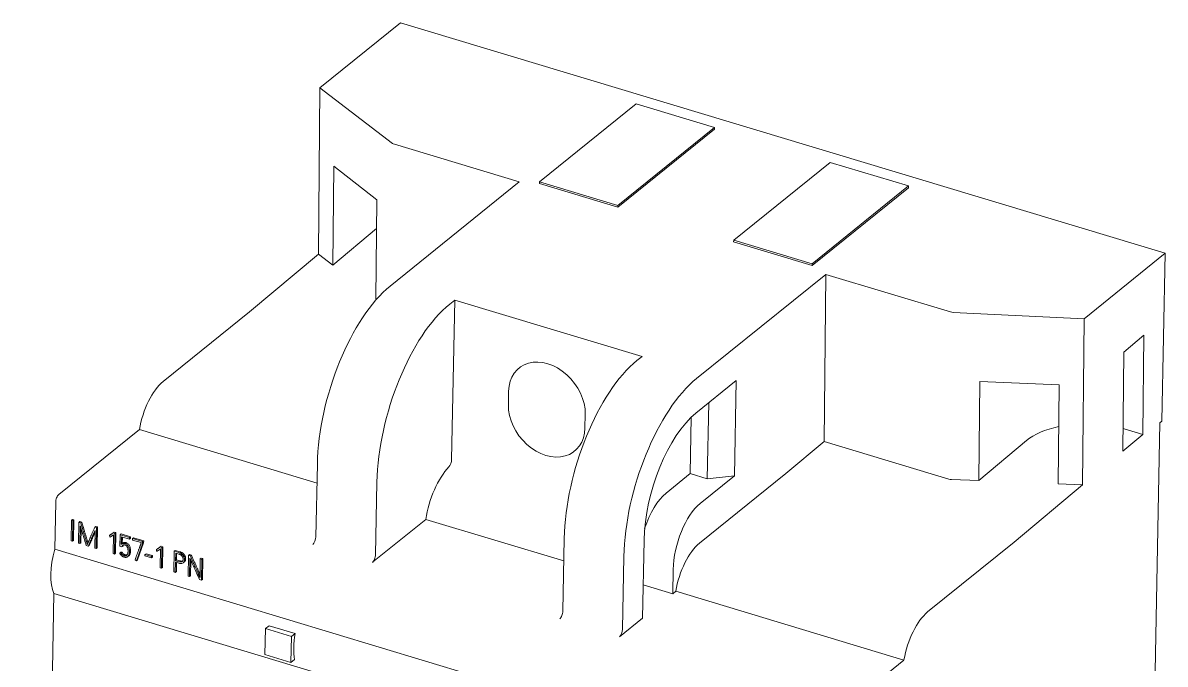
# Model space of a CAD drawing. Header units: inches. Extents: x 67578 to 72421, y -34894 to -31675.
# Drawn here: x 69207.4 to 69297.2, y -33754.7 to -33704.3 of the extents above; entities that cross this region are included whole.
import ezdxf

# ---------------------------------------------------------------- set-up
doc = ezdxf.new("R2010")
doc.units = ezdxf.units.IN
doc.header["$MEASUREMENT"] = 0

# ---------------------------------------------------------------- blocks, each defined once
blk = doc.blocks.new('A$C24EF5112')
at = {"color": 0, "linetype": 'Continuous', "lineweight": 0, "extrusion": (1.17636e-17, 0.017452, 0.999848)}
for p, q in [((-189.49, 394.26), (-200.49, 385.39)), ((-189.49, 394.26), (-85.11, 362.82)), ((-200.49, 385.39), (-200.7, 362.72)), ((-190.6, 377.82), (-200.49, 385.39)), ((-157.33, 383.21), (-170.51, 372.59)), ((-146.64, 379.99), (-157.33, 383.21)), ((-159.82, 369.36), (-146.64, 379.99)), ((-159.82, 369.13), (-146.65, 379.76)), ((-146.64, 379.99), (-146.65, 379.76)), ((-173.29, 372.56), (-190.33, 377.69)), ((-198.61, 374.72), (-198.73, 361.19)), ((-198.61, 374.72), (-192.71, 370.13)), ((-130.83, 375.23), (-144.01, 364.6)), ((-120.14, 372.01), (-130.83, 375.23)), ((-173.29, 372.56), (-190.91, 358.35)), ((-170.51, 372.59), (-170.52, 372.35)), ((-170.52, 372.35), (-159.82, 369.13)), ((-170.51, 372.59), (-159.82, 369.36)), ((-133.32, 361.38), (-120.14, 372.01)), ((-133.32, 361.15), (-120.15, 371.77)), ((-120.14, 372.01), (-120.15, 371.77)), ((-192.84, 356.6), (-192.71, 370.13)), ((-159.82, 369.36), (-159.82, 369.13)), ((-198.73, 361.19), (-192.75, 366.19)), ((-144.01, 364.6), (-144.02, 364.37)), ((-144.02, 364.37), (-133.32, 361.15)), ((-144.01, 364.6), (-133.32, 361.38)), ((-210.11, 354.85), (-200.7, 362.72)), ((-198.73, 361.19), (-200.7, 362.72)), ((-85.11, 362.82), (-96.18, 353.89)), ((-85.56, 339.91), (-85.11, 362.82)), ((-133.32, 361.38), (-133.32, 361.15)), ((-131.45, 359.95), (-149.07, 345.74)), ((-131.45, 359.95), (-131.66, 337.16)), ((-131.45, 359.95), (-114.41, 354.82)), ((-192.77, 356.55), (-192.84, 356.6)), ((-182.78, 355.9), (-182.09, 356.45)), ((-182.51, 334.67), (-182.09, 356.45)), ((-182.09, 356.45), (-156.52, 348.75)), ((-221.91, 345.34), (-210.11, 354.85)), ((-114.06, 354.76), (-96.18, 353.89)), ((-96.18, 353.89), (-96.39, 331.22)), ((-90.77, 349.35), (-88.03, 351.64)), ((-88.03, 351.64), (-88.15, 338.11)), ((-90.77, 349.35), (-90.9, 335.81)), ((-157.21, 348.2), (-156.52, 348.75)), ((-149.16, 341.02), (-143.67, 345.45)), ((-143.67, 345.45), (-143.92, 332.46)), ((-110.42, 345.35), (-110.55, 331.81)), ((-110.42, 345.35), (-99.58, 344.89)), ((-99.71, 331.36), (-99.58, 344.89)), ((-174.77, 342.13), (-174.73, 344.02)), ((-147.62, 332.06), (-147.42, 342.43)), ((-164.27, 340.87), (-164.31, 338.98)), ((-149.8, 340.46), (-149.95, 332.76)), ((-225.14, 338.78), (-236.14, 329.91)), ((-200.89, 331.48), (-225.14, 338.78)), ((-92.04, 20.25), (-85.83, 339.69)), ((-88.15, 338.11), (-90.71, 338.88)), ((-85.83, 339.69), (-85.56, 339.91)), ((-131.66, 337.16), (-136.89, 332.79)), ((-131.66, 337.16), (-114.63, 332.03)), ((-104.02, 337.27), (-110.55, 331.81)), ((-90.9, 335.81), (-88.15, 338.11)), ((-200.84, 334.07), (-201.04, 324.16)), ((-149.95, 332.76), (-153.24, 330.1)), ((-147.62, 332.06), (-149.95, 332.76)), ((-136.89, 332.79), (-148.69, 323.28)), ((-148.59, 328.7), (-143.92, 332.46)), ((-143.92, 332.46), (-147.62, 332.06)), ((-192.9, 321.71), (-192.71, 331.62)), ((-114.27, 331.97), (-110.55, 331.81)), ((-105.74, 323.41), (-96.39, 331.22)), ((-99.71, 331.36), (-96.39, 331.22)), ((-236.56, 328.87), (-236.69, 322.44)), ((-234.41, 326.41), (-234.46, 323.58)), ((-234.27, 326.52), (-234.41, 326.41)), ((-234.21, 326.35), (-234.41, 326.41)), ((-234.08, 326.46), (-234.27, 326.52)), ((-234.27, 323.53), (-234.21, 326.35)), ((-234.08, 326.46), (-234.21, 326.35)), ((-234.13, 323.64), (-234.08, 326.46)), ((-233.39, 326.11), (-233.45, 323.28)), ((-233.26, 326.22), (-233.39, 326.11)), ((-233.15, 326.04), (-233.39, 326.11)), ((-233.01, 326.15), (-233.26, 326.22)), ((-233.01, 326.15), (-233.15, 326.04)), ((-186.05, 326.53), (-193.32, 320.67)), ((-186.05, 326.53), (-167.2, 320.85)), ((-233.25, 323.22), (-233.2, 325.61)), ((-233.11, 323.33), (-233.08, 325.2)), ((-231.09, 325.57), (-231.23, 325.46)), ((-230.98, 325.38), (-231.23, 325.46)), ((-231.18, 325.01), (-231.23, 322.61)), ((-230.84, 325.49), (-231.09, 325.57)), ((-231.03, 322.55), (-230.98, 325.38)), ((-230.84, 325.49), (-230.98, 325.38)), ((-230.89, 322.66), (-230.84, 325.49)), ((-229.08, 324.44), (-229.22, 324.33)), ((-228.72, 324.69), (-228.75, 324.66)), ((-228.58, 324.8), (-228.72, 324.69)), ((-228.48, 324.61), (-228.72, 324.69)), ((-228.67, 324.43), (-228.72, 321.85)), ((-228.34, 324.73), (-228.58, 324.8)), ((-228.53, 321.79), (-228.48, 324.61)), ((-228.34, 324.73), (-228.48, 324.61)), ((-228.39, 321.9), (-228.34, 324.73)), ((-227.78, 324.42), (-227.81, 322.86)), ((-227.64, 324.53), (-227.78, 324.42)), ((-226.49, 324.03), (-227.78, 324.42)), ((-226.35, 324.14), (-227.64, 324.53)), ((-234.46, 323.58), (-234.27, 323.53)), ((-234.13, 323.64), (-234.27, 323.53)), ((-233.45, 323.28), (-233.25, 323.22)), ((-233.11, 323.33), (-233.25, 323.22)), ((-232.39, 322.96), (-232.11, 322.87)), ((-231.97, 322.98), (-232.11, 322.87)), ((-229.22, 324.33), (-229.2, 324.33)), ((-229.2, 324.33), (-229.19, 324.13)), ((-227.81, 322.86), (-227.51, 322.77)), ((-227.61, 323.12), (-227.59, 324.16)), ((-227.59, 324.16), (-226.49, 323.83)), ((-227.42, 323.27), (-227.56, 323.16)), ((-227.37, 322.89), (-227.51, 322.77)), ((-227.51, 322.77), (-227.49, 322.86)), ((-227.36, 322.97), (-227.49, 322.86)), ((-227.47, 323.24), (-227.45, 324.12)), ((-227.37, 322.89), (-227.36, 322.97)), ((-226.35, 324.14), (-226.49, 324.03)), ((-226.49, 323.83), (-226.49, 324.03)), ((-226.35, 323.95), (-226.49, 323.83)), ((-226.35, 323.95), (-226.35, 324.14)), ((-225.94, 324.02), (-226.08, 323.91)), ((-226.08, 323.91), (-226.08, 323.71)), ((-224.69, 323.49), (-226.08, 323.91)), ((-226.08, 323.71), (-224.89, 323.35)), ((-224.55, 323.6), (-225.94, 324.02)), ((-225.54, 320.88), (-224.69, 323.21)), ((-225.4, 320.99), (-224.56, 323.32)), ((-224.89, 323.35), (-224.89, 323.3)), ((-224.55, 323.6), (-224.69, 323.49)), ((-224.69, 323.21), (-224.69, 323.49)), ((-224.56, 323.32), (-224.69, 323.21)), ((-224.56, 323.32), (-224.55, 323.6)), ((-222.18, 322.87), (-222.31, 322.76)), ((-221.93, 322.8), (-222.18, 322.87)), ((-221.93, 322.8), (-222.07, 322.68)), ((-221.99, 319.97), (-221.93, 322.8)), ((-167.33, 314), (-167.14, 323.92)), ((-156.46, 313.06), (-156.25, 323.68)), ((-117.54, 313.9), (-105.74, 323.41)), ((-236.69, 322.44), (-132.31, 291)), ((-231.23, 322.61), (-231.03, 322.55)), ((-230.89, 322.66), (-231.03, 322.55)), ((-228.72, 321.85), (-228.53, 321.79)), ((-228.39, 321.9), (-228.53, 321.79)), ((-227.68, 322.04), (-227.82, 321.93)), ((-227.64, 321.96), (-227.82, 321.93)), ((-227.5, 322.07), (-227.68, 322.04)), ((-227.5, 322.07), (-227.64, 321.96)), ((-226.59, 321.55), (-226.73, 321.44)), ((-224.23, 321.84), (-224.37, 321.73)), ((-224.37, 321.73), (-224.37, 321.53)), ((-223.49, 321.47), (-224.37, 321.73)), ((-224.37, 321.53), (-223.49, 321.27)), ((-223.35, 321.58), (-224.23, 321.84)), ((-223.35, 321.58), (-223.49, 321.47)), ((-223.49, 321.27), (-223.49, 321.47)), ((-223.35, 321.38), (-223.49, 321.27)), ((-223.35, 321.38), (-223.35, 321.58)), ((-222.68, 322.51), (-222.81, 322.4)), ((-222.81, 322.4), (-222.79, 322.4)), ((-222.79, 322.4), (-222.78, 322.2)), ((-222.31, 322.76), (-222.34, 322.73)), ((-222.27, 322.5), (-222.32, 319.92)), ((-222.07, 322.68), (-222.31, 322.76)), ((-222.12, 319.86), (-222.07, 322.68)), ((-220.37, 322.19), (-220.43, 319.36)), ((-220.24, 322.3), (-220.37, 322.19)), ((-219.73, 322), (-220.37, 322.19)), ((-219.59, 322.11), (-220.24, 322.3)), ((-220.2, 320.89), (-220.18, 321.93)), ((-220.18, 321.93), (-219.74, 321.8)), ((-220.06, 321), (-220.05, 321.89)), ((-218.43, 321.6), (-218.49, 318.77)), ((-218.3, 321.72), (-218.43, 321.6)), ((-218.18, 321.53), (-218.43, 321.6)), ((-218.04, 321.64), (-218.3, 321.72)), ((-218.29, 318.71), (-218.25, 321.23)), ((-218.04, 321.64), (-218.18, 321.53)), ((-216.68, 321.23), (-216.82, 321.12)), ((-216.48, 321.17), (-216.68, 321.23)), ((-159, 321.47), (-159.19, 311.55)), ((-225.72, 321), (-225.54, 320.88)), ((-225.4, 320.99), (-225.54, 320.88)), ((-222.32, 319.92), (-222.12, 319.86)), ((-221.99, 319.97), (-222.12, 319.86)), ((-220.23, 319.3), (-220.21, 320.69)), ((-220.21, 320.69), (-219.76, 320.55)), ((-220.06, 321), (-220.2, 320.89)), ((-219.76, 320.75), (-220.2, 320.89)), ((-220.09, 319.41), (-220.07, 320.65)), ((-219.62, 320.87), (-220.06, 321)), ((-219, 320.73), (-219.13, 320.62)), ((-218.16, 318.82), (-218.12, 320.94)), ((-216.82, 321.12), (-216.86, 318.61)), ((-216.62, 321.06), (-216.82, 321.12)), ((-216.67, 318.22), (-216.62, 321.06)), ((-216.48, 321.17), (-216.62, 321.06)), ((-216.54, 318.34), (-216.48, 321.17)), ((-152.34, 316.38), (-152.28, 319.68)), ((-220.43, 319.36), (-220.23, 319.3)), ((-220.09, 319.41), (-220.23, 319.3)), ((-218.49, 318.77), (-218.29, 318.71)), ((-218.16, 318.82), (-218.29, 318.71)), ((-216.92, 318.3), (-216.67, 318.22)), ((-216.54, 318.34), (-216.67, 318.22)), ((-156.37, 317.59), (-152.34, 316.38)), ((-152.34, 316.38), (-151.91, 316.72)), ((-151.91, 316.72), (-120.77, 307.34)), ((-236.8, 316.42), (-241.04, 98.2)), ((-236.8, 316.42), (-132.43, 284.98)), ((-207.93, 311.62), (-207.43, 312.02)), ((-207.43, 312.02), (-203.87, 310.95)), ((-159.62, 310.51), (-156.46, 313.06)), ((-207.93, 311.62), (-208, 308.08)), ((-204.37, 310.55), (-207.93, 311.62)), ((-204.44, 307), (-204.37, 310.55)), ((-204.37, 310.55), (-203.87, 310.95)), ((-208, 308.08), (-204.44, 307)), ((-204.44, 307), (-203.94, 307.41)), ((-120.77, 307.34), (-131.76, 298.47))]:
    blk.add_line(p, q, dxfattribs=at)
at = {"color": 0, "linetype": 'Continuous', "lineweight": 0}
for centre, major_axis, ratio, start_param, end_param in [((-189.92, 378.02), (-0.81, 0.016), 0.484848, 0.583007, 1.046779), ((-191.23, 341.82), (5.45, 18.1), 0.437606, 0.569463, 2.140259), ((-183.1, 339.37), (5.45, 18.1), 0.437606, 0.569463, 2.140259), ((-114, 355.15), (0.81, -0.016), 0.484859, 4.188396, 4.652168), ((-169.5, 342.45), (3.81, -4.73), 0.75727, 0.734265, 3.875858), ((-157.53, 331.67), (5.45, 18.1), 0.437606, 0.569463, 2.140259), ((-222.02, 339.67), (1.87, 6.2), 0.437606, 0.569463, 1.84429), ((-149.39, 329.22), (5.45, 18.1), 0.437606, 0.569463, 2.140259), ((-169.54, 340.56), (3.81, -4.73), 0.75727, 3.875858, 7.017451), ((-149.39, 329.22), (3.89, 12.93), 0.437606, 0.569463, 2.140259), ((-95.66, 334.75), (9.72, -0.09), 0.497992, 1.997105, 2.612544), ((-95.66, 334.75), (9.72, -0.09), 0.497992, 1.041748, 1.060854), ((-182.93, 334.34), (-0.234, -0.776), 0.437606, 0.705974, 2.140259), ((-182.5, 327.77), (2.1, 6.98), 0.437606, 0.705974, 1.878836), ((-114.22, 332.37), (-0.81, 0.008), 0.497992, 1.041748, 1.505395), ((-236.15, 329.2), (-0.234, -0.776), 0.437606, 3.711055, 5.281852), ((-153.36, 323.96), (2.02, 6.72), 0.437606, 0.569463, 1.507118), ((-148.71, 322.56), (2.02, 6.72), 0.437606, 0.569463, 2.140259), ((-201.45, 323.82), (-0.234, -0.776), 0.437606, 0.569463, 2.140259), ((-148.8, 317.61), (-1.87, -6.2), 0.437606, 3.711055, 4.985883), ((-233.79, 321.81), (-1.95, -6.46), 0.437606, 4.746325, 5.817378), ((-193.31, 321.37), (0.234, 0.776), 0.437606, 3.711055, 5.281852), ((-167.74, 313.67), (0.234, 0.776), 0.437606, 3.711055, 5.281852), ((-117.65, 308.23), (1.87, 6.2), 0.437606, 0.569463, 1.84429), ((-200.63, 311.82), (-1.95, -6.46), 0.437606, 4.977159, 5.586544), ((-159.6, 311.22), (-0.234, -0.776), 0.437606, 0.569463, 2.140259)]:
    blk.add_ellipse(centre, major_axis=major_axis, ratio=ratio, start_param=start_param, end_param=end_param, dxfattribs=at)
for points, knots in [([(-232.24, 323.11), (-232.24, 323.13), (-232.25, 323.15), (-232.27, 323.21), (-232.29, 323.29), (-232.33, 323.39), (-232.36, 323.5), (-232.4, 323.64), (-232.45, 323.78), (-232.5, 323.94), (-232.55, 324.1), (-232.6, 324.27), (-232.66, 324.45), (-232.74, 324.71), (-232.9, 325.24), (-233.04, 325.71), (-233.15, 326.04)], [0, 0, 0, 0, 0.010517, 0.029578, 0.057191, 0.091739, 0.131602, 0.17678, 0.226508, 0.280023, 0.337325, 0.396884, 0.457174, 0.518195, 0.6666, 1, 1, 1, 1]), ([(-232.14, 323.35), (-232.15, 323.36), (-232.16, 323.41), (-232.19, 323.5), (-232.23, 323.61), (-232.27, 323.75), (-232.31, 323.89), (-232.36, 324.05), (-232.41, 324.21), (-232.47, 324.39), (-232.52, 324.56), (-232.6, 324.82), (-232.77, 325.35), (-232.91, 325.82), (-233.01, 326.15)], [0.0415244, 0.0415244, 0.0415244, 0.0415244, 0.0571906, 0.0917386, 0.1316016, 0.1767797, 0.2265084, 0.2800233, 0.3373245, 0.3968838, 0.4571737, 0.5181953, 0.6666001, 1, 1, 1, 1]), ([(-233.2, 325.61), (-233.2, 325.59), (-233.18, 325.53), (-233.15, 325.44), (-233.12, 325.34), (-233.09, 325.23), (-233.05, 325.11), (-233.01, 324.97), (-232.96, 324.83), (-232.92, 324.69), (-232.87, 324.54), (-232.83, 324.39), (-232.78, 324.24), (-232.71, 324.02), (-232.58, 323.59), (-232.47, 323.22), (-232.39, 322.96)], [0, 0, 0, 0, 0.027797, 0.061126, 0.099988, 0.14327, 0.189861, 0.23976, 0.292286, 0.346758, 0.403177, 0.460328, 0.516996, 0.573181, 0.708838, 1, 1, 1, 1]), ([(-231.23, 325.46), (-231.28, 325.32), (-231.4, 325.06), (-231.56, 324.69), (-231.69, 324.4), (-231.78, 324.19), (-231.84, 324.04), (-231.9, 323.91), (-231.96, 323.77), (-232.01, 323.65), (-232.06, 323.53), (-232.11, 323.43), (-232.15, 323.33), (-232.18, 323.25), (-232.21, 323.18), (-232.23, 323.14), (-232.24, 323.11)], [0, 0, 0, 0, 0.172856, 0.333623, 0.482302, 0.543591, 0.604043, 0.663657, 0.720959, 0.774475, 0.824205, 0.869357, 0.90914, 0.943554, 0.970979, 1, 1, 1, 1]), ([(-232.11, 322.87), (-232.06, 322.98), (-231.97, 323.19), (-231.84, 323.5), (-231.73, 323.73), (-231.66, 323.91), (-231.61, 324.03), (-231.55, 324.16), (-231.5, 324.27), (-231.45, 324.39), (-231.4, 324.5), (-231.36, 324.61), (-231.31, 324.71), (-231.27, 324.8), (-231.24, 324.88), (-231.21, 324.95), (-231.19, 324.99), (-231.18, 325.01)], [0, 0, 0, 0, 0.150097, 0.292972, 0.428623, 0.485357, 0.542309, 0.599481, 0.655764, 0.710053, 0.762346, 0.812025, 0.858473, 0.901688, 0.940344, 0.973115, 1, 1, 1, 1]), ([(-231.97, 322.98), (-231.92, 323.09), (-231.83, 323.3), (-231.7, 323.61), (-231.6, 323.84), (-231.52, 324.02), (-231.47, 324.14), (-231.42, 324.27), (-231.36, 324.39), (-231.31, 324.5), (-231.27, 324.61), (-231.22, 324.71), (-231.2, 324.77), (-231.19, 324.8)], [0, 0, 0, 0, 0.1500974, 0.2929716, 0.4286228, 0.4853567, 0.5423093, 0.5994809, 0.6557645, 0.7100528, 0.762346, 0.8120253, 0.8488361, 0.8488361, 0.8488361, 0.8488361]), ([(-228.75, 324.66), (-228.76, 324.65), (-228.8, 324.63), (-228.84, 324.59), (-228.89, 324.55), (-228.94, 324.51), (-228.99, 324.48), (-229.03, 324.44), (-229.07, 324.41), (-229.11, 324.39), (-229.15, 324.37), (-229.18, 324.35), (-229.2, 324.34), (-229.22, 324.33), (-229.22, 324.33)], [0, 0, 0, 0, 0.105791, 0.21294, 0.32145, 0.427863, 0.528725, 0.624043, 0.712438, 0.792558, 0.86445, 0.92469, 0.969837, 1, 1, 1, 1]), ([(-229.19, 324.13), (-229.19, 324.12), (-229.18, 324.12), (-229.16, 324.12), (-229.15, 324.12), (-229.13, 324.12), (-229.1, 324.14), (-229.07, 324.15), (-229.02, 324.18), (-228.98, 324.21), (-228.92, 324.25), (-228.81, 324.32), (-228.73, 324.38), (-228.67, 324.43)], [0, 0, 0, 0, 0.016663, 0.036768, 0.060496, 0.092617, 0.138787, 0.199552, 0.277115, 0.3736, 0.489098, 0.629203, 1, 1, 1, 1]), ([(-228.72, 324.69), (-228.73, 324.68), (-228.76, 324.66), (-228.8, 324.62), (-228.85, 324.59), (-228.9, 324.55), (-228.94, 324.52), (-228.98, 324.5), (-229.01, 324.48), (-229.04, 324.46), (-229.06, 324.45), (-229.08, 324.44), (-229.08, 324.44)], [0.23785, 0.23785, 0.23785, 0.23785, 0.3214495, 0.4278626, 0.5287251, 0.6240429, 0.7124383, 0.7925575, 0.8644501, 0.9246895, 0.9698368, 1, 1, 1, 1]), ([(-227.82, 321.93), (-227.8, 321.9), (-227.78, 321.83), (-227.73, 321.75), (-227.67, 321.67), (-227.62, 321.61), (-227.56, 321.56), (-227.5, 321.51), (-227.44, 321.47), (-227.38, 321.44), (-227.33, 321.42), (-227.28, 321.4), (-227.23, 321.39), (-227.18, 321.37), (-227.1, 321.35), (-227, 321.34), (-226.92, 321.35), (-226.83, 321.38), (-226.76, 321.41), (-226.69, 321.47), (-226.63, 321.54), (-226.58, 321.62), (-226.54, 321.72), (-226.51, 321.83), (-226.49, 321.95), (-226.48, 322.13), (-226.49, 322.35), (-226.53, 322.61), (-226.61, 322.83), (-226.73, 323.01), (-226.88, 323.15), (-227.02, 323.21), (-227.12, 323.24), (-227.19, 323.25), (-227.25, 323.25), (-227.3, 323.26), (-227.35, 323.25), (-227.4, 323.24), (-227.44, 323.23), (-227.48, 323.21), (-227.52, 323.19), (-227.56, 323.16), (-227.59, 323.14), (-227.61, 323.12)], [0, 0, 0, 0, 0.024069, 0.045895, 0.065947, 0.084694, 0.102332, 0.119106, 0.135048, 0.150058, 0.164263, 0.177124, 0.187995, 0.196882, 0.221955, 0.246228, 0.270266, 0.294235, 0.318316, 0.3431, 0.368916, 0.395996, 0.424718, 0.455141, 0.487371, 0.521739, 0.59301, 0.653818, 0.706175, 0.751859, 0.794087, 0.838462, 0.856298, 0.873015, 0.888721, 0.903495, 0.9174, 0.930548, 0.943125, 0.955271, 0.967063, 0.978466, 1, 1, 1, 1]), ([(-227.49, 322.86), (-227.49, 322.86), (-227.49, 322.87), (-227.49, 322.89), (-227.48, 322.91), (-227.46, 322.94), (-227.44, 322.96), (-227.41, 322.99), (-227.38, 323.01), (-227.33, 323.03), (-227.28, 323.04), (-227.22, 323.05), (-227.14, 323.04), (-227.06, 323.02), (-226.98, 322.99), (-226.9, 322.94), (-226.85, 322.87), (-226.8, 322.79), (-226.76, 322.71), (-226.73, 322.62), (-226.71, 322.53), (-226.7, 322.45), (-226.69, 322.36), (-226.68, 322.28), (-226.68, 322.21), (-226.68, 322.13), (-226.68, 322.05), (-226.7, 321.96), (-226.72, 321.88), (-226.74, 321.8), (-226.78, 321.74), (-226.82, 321.68), (-226.86, 321.63), (-226.92, 321.59), (-226.98, 321.57), (-227.04, 321.55), (-227.12, 321.56), (-227.18, 321.57), (-227.24, 321.59), (-227.28, 321.6), (-227.32, 321.62), (-227.36, 321.64), (-227.4, 321.67), (-227.44, 321.69), (-227.48, 321.73), (-227.52, 321.76), (-227.55, 321.8), (-227.6, 321.87), (-227.62, 321.92), (-227.64, 321.96)], [0, 0, 0, 0, 0.003835, 0.010291, 0.019409, 0.030552, 0.043292, 0.05784, 0.074033, 0.091897, 0.111744, 0.133944, 0.159245, 0.188187, 0.215554, 0.240583, 0.265389, 0.291021, 0.31727, 0.344637, 0.372616, 0.400483, 0.428409, 0.454895, 0.478324, 0.498718, 0.529219, 0.559061, 0.588457, 0.616902, 0.643928, 0.66984, 0.694837, 0.719271, 0.743714, 0.768159, 0.792837, 0.81861, 0.833136, 0.847541, 0.86185, 0.876011, 0.890073, 0.904195, 0.91847, 0.932995, 0.947925, 0.96372, 1, 1, 1, 1]), ([(-226.59, 321.55), (-226.58, 321.56), (-226.55, 321.59), (-226.5, 321.65), (-226.45, 321.73), (-226.41, 321.83), (-226.37, 321.94), (-226.36, 322.06), (-226.35, 322.24), (-226.35, 322.47), (-226.4, 322.72), (-226.48, 322.94), (-226.59, 323.12), (-226.74, 323.26), (-226.88, 323.32), (-226.98, 323.35), (-227.05, 323.36), (-227.11, 323.37), (-227.17, 323.37), (-227.22, 323.36), (-227.26, 323.35), (-227.31, 323.34), (-227.35, 323.32), (-227.38, 323.3), (-227.41, 323.29), (-227.42, 323.28), (-227.42, 323.27)], [0.3296661, 0.3296661, 0.3296661, 0.3296661, 0.3431, 0.3689156, 0.395996, 0.4247176, 0.4551414, 0.4873713, 0.5217389, 0.5930102, 0.6538177, 0.7061746, 0.7518594, 0.794087, 0.8384617, 0.8562979, 0.8730155, 0.8887206, 0.903495, 0.9174, 0.930548, 0.9431247, 0.9552712, 0.9670628, 0.9784656, 0.9820721, 0.9820721, 0.9820721, 0.9820721]), ([(-227.36, 322.97), (-227.36, 322.97), (-227.36, 322.98), (-227.35, 323), (-227.34, 323.01), (-227.34, 323.03), (-227.34, 323.03)], [0, 0, 0, 0, 0.00383466, 0.01029126, 0.01940853, 0.02332175, 0.02332175, 0.02332175, 0.02332175]), ([(-224.89, 323.3), (-224.89, 323.29), (-224.9, 323.27), (-224.91, 323.24), (-224.93, 323.18), (-224.96, 323.11), (-224.99, 323.02), (-225.03, 322.92), (-225.07, 322.81), (-225.11, 322.69), (-225.16, 322.56), (-225.21, 322.42), (-225.26, 322.28), (-225.34, 322.07), (-225.49, 321.64), (-225.63, 321.26), (-225.72, 321)], [0, 0, 0, 0, 0.006664, 0.022274, 0.046836, 0.07897, 0.117297, 0.161819, 0.211415, 0.264968, 0.322476, 0.382404, 0.443215, 0.50491, 0.65714, 1, 1, 1, 1]), ([(-226.81, 321.69), (-226.82, 321.69), (-226.85, 321.68), (-226.91, 321.67), (-226.98, 321.67), (-227.04, 321.68), (-227.1, 321.7), (-227.14, 321.72), (-227.18, 321.73), (-227.23, 321.75), (-227.27, 321.78), (-227.31, 321.8), (-227.34, 321.84), (-227.38, 321.87), (-227.41, 321.91), (-227.46, 321.98), (-227.48, 322.03), (-227.5, 322.07)], [0.7309765, 0.7309765, 0.7309765, 0.7309765, 0.743714, 0.7681587, 0.7928369, 0.8186098, 0.8331356, 0.847541, 0.8618495, 0.8760106, 0.890073, 0.904195, 0.9184697, 0.9329946, 0.9479253, 0.9637203, 1, 1, 1, 1]), ([(-222.34, 322.73), (-222.36, 322.72), (-222.39, 322.7), (-222.44, 322.66), (-222.49, 322.62), (-222.54, 322.58), (-222.58, 322.55), (-222.63, 322.51), (-222.67, 322.48), (-222.71, 322.46), (-222.74, 322.44), (-222.77, 322.42), (-222.79, 322.41), (-222.81, 322.4), (-222.81, 322.4)], [0, 0, 0, 0, 0.105791, 0.21294, 0.32145, 0.427863, 0.528725, 0.624043, 0.712438, 0.792558, 0.86445, 0.92469, 0.969837, 1, 1, 1, 1]), ([(-222.78, 322.2), (-222.78, 322.19), (-222.77, 322.19), (-222.76, 322.19), (-222.74, 322.19), (-222.72, 322.19), (-222.69, 322.21), (-222.66, 322.22), (-222.62, 322.25), (-222.57, 322.28), (-222.51, 322.32), (-222.41, 322.39), (-222.33, 322.45), (-222.27, 322.5)], [0, 0, 0, 0, 0.016663, 0.036768, 0.060496, 0.092617, 0.138787, 0.199552, 0.277115, 0.3736, 0.489098, 0.629203, 1, 1, 1, 1]), ([(-222.31, 322.76), (-222.32, 322.75), (-222.35, 322.73), (-222.4, 322.69), (-222.44, 322.66), (-222.49, 322.62), (-222.53, 322.59), (-222.57, 322.57), (-222.6, 322.55), (-222.63, 322.53), (-222.66, 322.52), (-222.67, 322.51), (-222.68, 322.51)], [0.23785, 0.23785, 0.23785, 0.23785, 0.3214495, 0.4278626, 0.5287251, 0.6240429, 0.7124383, 0.7925575, 0.8644501, 0.9246895, 0.9698368, 1, 1, 1, 1]), ([(-219.76, 320.55), (-219.68, 320.53), (-219.54, 320.5), (-219.33, 320.51), (-219.19, 320.57), (-219.1, 320.64), (-219.05, 320.7), (-219.01, 320.77), (-218.98, 320.85), (-218.96, 320.93), (-218.96, 321.02), (-218.96, 321.11), (-218.97, 321.21), (-219, 321.3), (-219.04, 321.4), (-219.09, 321.5), (-219.15, 321.59), (-219.22, 321.67), (-219.3, 321.76), (-219.39, 321.83), (-219.5, 321.9), (-219.61, 321.96), (-219.69, 321.98), (-219.73, 322)], [0, 0, 0, 0, 0.09686, 0.184683, 0.269632, 0.308091, 0.345615, 0.382953, 0.420178, 0.457259, 0.494821, 0.532654, 0.570535, 0.609051, 0.64782, 0.686552, 0.725938, 0.766335, 0.808226, 0.852366, 0.898755, 0.947667, 1, 1, 1, 1]), ([(-219.74, 321.8), (-219.7, 321.79), (-219.64, 321.76), (-219.56, 321.72), (-219.48, 321.67), (-219.41, 321.62), (-219.35, 321.56), (-219.3, 321.49), (-219.25, 321.43), (-219.21, 321.36), (-219.19, 321.29), (-219.17, 321.21), (-219.16, 321.15), (-219.15, 321.08), (-219.16, 321.02), (-219.17, 320.96), (-219.19, 320.9), (-219.22, 320.85), (-219.26, 320.81), (-219.3, 320.77), (-219.36, 320.75), (-219.42, 320.73), (-219.49, 320.72), (-219.57, 320.72), (-219.66, 320.73), (-219.72, 320.74), (-219.76, 320.75)], [0, 0, 0, 0, 0.053647, 0.103346, 0.149977, 0.194217, 0.236442, 0.277366, 0.317149, 0.355906, 0.394399, 0.432388, 0.469458, 0.506182, 0.541309, 0.576504, 0.612322, 0.648506, 0.685021, 0.722671, 0.761783, 0.802714, 0.846164, 0.892892, 0.943917, 1, 1, 1, 1]), ([(-219, 320.73), (-218.99, 320.74), (-218.96, 320.76), (-218.91, 320.81), (-218.87, 320.88), (-218.84, 320.96), (-218.83, 321.04), (-218.82, 321.13), (-218.82, 321.22), (-218.84, 321.32), (-218.86, 321.41), (-218.9, 321.51), (-218.95, 321.61), (-219.01, 321.7), (-219.08, 321.78), (-219.16, 321.87), (-219.25, 321.94), (-219.36, 322.01), (-219.47, 322.07), (-219.55, 322.09), (-219.59, 322.11)], [0.2903275, 0.2903275, 0.2903275, 0.2903275, 0.3080915, 0.3456151, 0.3829529, 0.4201782, 0.4572586, 0.4948207, 0.5326539, 0.5705347, 0.6090509, 0.6478196, 0.6865519, 0.7259375, 0.7663347, 0.8082258, 0.8523661, 0.8987554, 0.9476666, 1, 1, 1, 1]), ([(-218.25, 321.23), (-218.24, 321.21), (-218.22, 321.17), (-218.19, 321.09), (-218.14, 321), (-218.09, 320.89), (-218.04, 320.76), (-217.97, 320.63), (-217.91, 320.48), (-217.83, 320.32), (-217.76, 320.16), (-217.68, 319.99), (-217.6, 319.81), (-217.49, 319.56), (-217.26, 319.05), (-217.06, 318.61), (-216.92, 318.3)], [0, 0, 0, 0, 0.017881, 0.043036, 0.075471, 0.113785, 0.156579, 0.203853, 0.254825, 0.308715, 0.365522, 0.423995, 0.482881, 0.542179, 0.685414, 1, 1, 1, 1]), ([(-216.86, 318.61), (-216.87, 318.63), (-216.89, 318.67), (-216.93, 318.75), (-216.97, 318.84), (-217.02, 318.96), (-217.08, 319.08), (-217.14, 319.22), (-217.21, 319.37), (-217.28, 319.53), (-217.35, 319.69), (-217.43, 319.86), (-217.51, 320.03), (-217.62, 320.28), (-217.78, 320.63), (-217.97, 321.07), (-218.11, 321.37), (-218.18, 321.53)], [0, 0, 0, 0, 0.019057, 0.045144, 0.078261, 0.117077, 0.160259, 0.207807, 0.259003, 0.31313, 0.370188, 0.428711, 0.487234, 0.545757, 0.688172, 0.839586, 1, 1, 1, 1]), ([(-216.86, 319.01), (-216.86, 319.03), (-216.89, 319.09), (-216.94, 319.19), (-217, 319.33), (-217.07, 319.48), (-217.14, 319.64), (-217.22, 319.8), (-217.29, 319.97), (-217.37, 320.14), (-217.48, 320.4), (-217.64, 320.74), (-217.84, 321.18), (-217.97, 321.48), (-218.04, 321.64)], [0.0986091, 0.0986091, 0.0986091, 0.0986091, 0.1170769, 0.1602587, 0.2078068, 0.2590033, 0.3131304, 0.3701881, 0.4287111, 0.487234, 0.545757, 0.6881721, 0.8395864, 1, 1, 1, 1]), ([(-219.22, 320.86), (-219.22, 320.86), (-219.24, 320.85), (-219.28, 320.84), (-219.35, 320.83), (-219.43, 320.83), (-219.52, 320.84), (-219.59, 320.86), (-219.62, 320.87)], [0.7596616, 0.7596616, 0.7596616, 0.7596616, 0.7617832, 0.8027141, 0.8461636, 0.8928921, 0.9439171, 1, 1, 1, 1])]:
    blk.add_open_spline(points, degree=3, knots=knots, dxfattribs=at)

msp = doc.modelspace()

# ---------------------------------------------------------------- block references
at = {"xscale": 0.5760000000000001, "yscale": 0.5760000000000001, "zscale": 0.5760000000000001}
msp.add_blockref('A$C24EF5112', (69346.197, -33931.397), dxfattribs=at)

doc.saveas('drawing.dxf')
